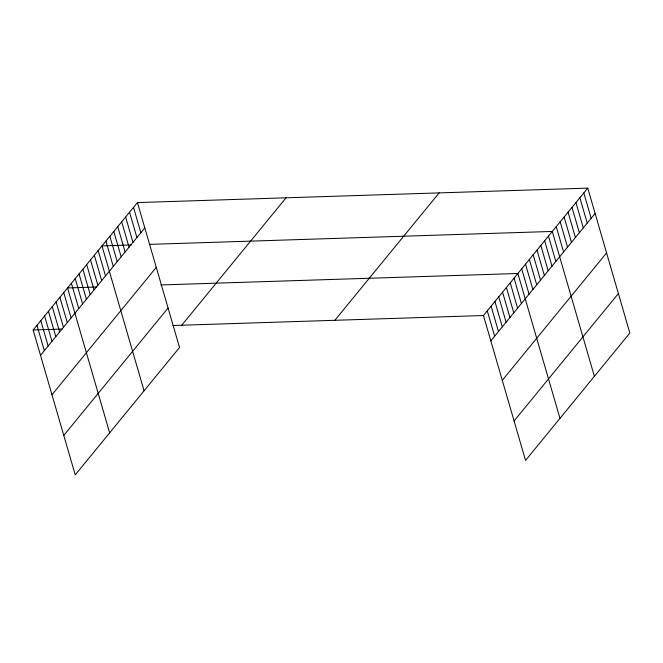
<?xml version="1.0" encoding="UTF-8"?>
<svg xmlns="http://www.w3.org/2000/svg" width="663" height="663" viewBox="0 0 663 663"><rect width="100%" height="100%" fill="white"/><g stroke="black" fill="none" stroke-linecap="round" stroke-linejoin="round"><path stroke-width="0.99" d="M137.448 202.58L179.54 347.47L75.242 474.874L33.15 329.983L137.448 202.58L587.758 188.126L629.85 333.017L525.552 460.42L483.46 315.53L587.758 188.126M40.509 355.327L144.807 227.923M51.971 394.775L156.269 267.371M63.781 435.425L168.079 308.022M181.753 325.218L286.051 197.814M334.856 320.304L439.155 192.892M490.819 340.873L595.117 213.461M502.281 380.322L606.579 252.918M514.09 420.964L618.388 293.56M131.125 244.962L101.986 245.898L144.078 390.789M149.573 244.374L552.296 231.445L594.388 376.335M96.707 287.004L67.568 287.941L109.66 432.831M160.811 284.949L517.878 273.488L559.97 418.378M33.15 329.983L62.289 329.047M173.01 325.5L483.46 315.53M583.813 192.941L591.181 218.276M579.876 197.748L587.236 223.091M575.932 202.563L583.299 227.906M571.995 207.378L579.354 232.713M568.058 212.193L575.418 237.528M564.114 217L571.481 242.343M560.177 221.815L567.536 247.158M556.232 226.63L563.6 251.973M548.475 236.111L555.834 261.454M544.646 240.785L552.006 266.128M540.826 245.459L548.185 270.794M536.997 250.125L544.364 275.468M533.176 254.799L540.536 280.142M529.347 259.473L536.715 284.808M525.527 264.139L532.886 289.482M521.698 268.813L529.066 294.157M514.057 278.153L521.416 303.497M510.228 282.828L517.588 308.171M506.408 287.502L513.767 312.837M502.579 292.176L509.946 317.511M498.758 296.842L506.118 322.185M494.93 301.516L502.297 326.859M491.109 306.19L498.468 331.525M487.288 310.856L494.648 336.199M133.503 207.395L140.871 232.738M129.567 212.21L136.926 237.545M125.622 217.016L132.99 242.36M121.685 221.832L129.045 247.175M117.749 226.647L125.108 251.99M113.804 231.462L121.163 256.796M109.867 236.277L117.227 261.612M105.923 241.083L113.29 266.427M98.157 250.573L105.525 275.907M94.337 255.238L101.696 280.582M90.516 259.913L97.875 285.256M86.687 264.587L94.047 289.922M82.867 269.253L90.226 294.596M79.038 273.927L86.405 299.27M75.217 278.601L82.577 303.936M71.389 283.275L78.756 308.61M63.747 292.615L71.107 317.958M59.919 297.289L67.278 322.624M56.098 301.955L63.457 327.298M52.269 306.629L59.637 331.972M48.449 311.303L55.808 336.638M44.62 315.969L51.987 341.312M40.799 320.643L48.159 345.987M36.971 325.318L44.338 350.652"/></g></svg>
